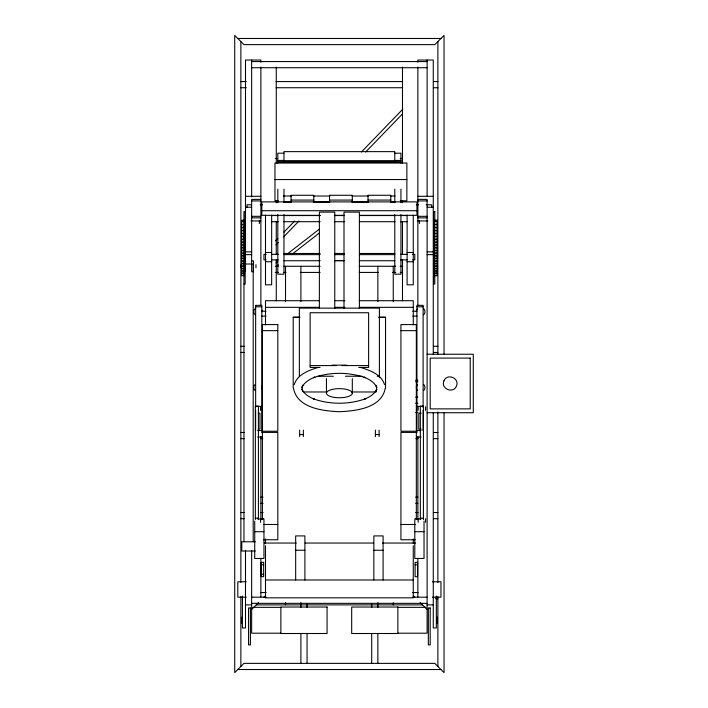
<?xml version="1.0" encoding="UTF-8"?>
<svg xmlns="http://www.w3.org/2000/svg" width="708" height="708" viewBox="0 0 708 708"><rect width="100%" height="100%" fill="white"/><g stroke="black" fill="none" stroke-linecap="round" stroke-linejoin="round"><path stroke-width="1.06" d="M385.24 388.285C381.585 408.162 355.823 410.994 339.38 411.72C322.936 410.994 297.174 408.162 293.51 388.285M294.209 384.603C297.431 374.399 308.626 370.399 317.936 367.496M275.492 240.879L277.793 238.499M283.926 232.144L294.67 221.038M361.399 152.008L402.817 109.156M275.934 244.844L278.235 242.463M283.607 236.906L298.944 221.038M365.682 152.008L402.498 113.917M251.65 609.5L258.57 602.57M263.96 597.18L265.5 595.64M275.925 262.88L277.66 261.526M287.244 254.084L319.458 229.02M276.58 266.27L278.324 264.916M292.254 254.084L319.246 233.082M331.928 365.142L346.823 365.142M237.799 38.48L440.96 38.48M251.65 61.569L427.11 61.569M251.65 67.72L427.11 67.72M240.87 81.57L246.375 81.57M276.093 81.57L402.666 81.57M433.482 81.57L437.88 81.57M240.87 87.73L246.375 87.73M276.093 87.73L402.666 87.73M433.482 87.73L437.88 87.73M283.97 153.202L277.81 153.202L277.81 163.097M394.79 153.202L400.94 153.202L400.94 163.097M275.253 158.53L277.465 158.53M400.188 158.53L402.392 158.53M277.81 160.442L283.97 160.442M394.79 160.442L400.94 160.442M283.97 160.645L394.79 160.645M277.81 161.76L400.94 161.76M277.81 162.362L400.94 162.362M274.969 179.549L406.87 179.549M283.536 196.019L291.262 196.019M313.325 196.019L329.884 196.019M351.956 196.019L368.505 196.019M390.577 196.019L394.993 196.019M245.49 196.302L260.88 196.302M417.87 196.302L433.269 196.302M260.88 199.382L251.65 199.382L251.65 271.713L253.491 271.713L253.491 260.942L251.305 260.942M417.87 199.382L427.11 199.382L427.11 633.2L397.869 633.2M291.05 200.072L313.83 200.072M329.53 200.072L352.31 200.072M368.01 200.072L390.789 200.072M251.65 200.922L260.88 200.922M278.262 200.798L274.969 200.798L274.969 163.044L406.87 163.044L406.87 200.798L400.277 200.798M417.87 200.922L427.11 200.922M283.536 202.019L291.262 202.019M313.325 202.019L329.884 202.019M351.956 202.019L368.505 202.019M390.577 202.019L394.993 202.019M251.455 204.78L247.03 204.78L247.03 207.462M260.305 204.78L262.518 204.78M416.242 204.78L418.455 204.78M426.198 204.78L431.73 204.78L431.73 207.462M245.49 207.232L251.65 207.232M427.11 207.232L433.269 207.232M261.81 210.71L416.95 210.71M320.122 215.338L261.81 215.338L261.81 201.895L416.95 201.895L416.95 215.338L359.735 215.338M334.424 215.338L344.327 215.338M271.66 215.551L278.262 215.551M283.766 215.551L320.104 215.551M334.424 215.551L344.336 215.551M359.752 215.551L394.984 215.551M400.489 215.551L407.1 215.551M251.65 216.312L260.88 216.312M417.87 216.312L427.11 216.312M251.65 217.852L260.88 217.852M417.87 217.852L427.11 217.852M250.986 220.931L260.88 220.931M417.87 220.931L427.765 220.931M241.8 221.462L244.26 221.462M434.5 221.462L436.96 221.462M271.66 221.71L278.262 221.71M283.766 221.71L320.104 221.71M334.424 221.71L344.336 221.71M359.752 221.71L394.984 221.71M400.489 221.71L407.1 221.71M241.8 224.507L244.26 224.524M434.5 224.524L436.96 224.507M241.8 227.542L244.26 227.551M434.5 227.542L436.96 227.551M241.8 230.534L244.26 230.551M434.5 230.534L436.96 230.551M241.8 233.507L244.26 233.498M434.5 233.498L436.96 233.507M241.8 236.419L244.26 236.437M434.5 236.419L436.96 236.437M241.8 239.322L244.26 239.304M434.5 239.304L436.96 239.322M241.8 242.171L244.26 242.163M434.5 242.171L436.96 242.163M241.8 244.977L244.26 244.986M434.5 244.977L436.96 244.986M241.8 247.765L244.26 247.747M434.5 247.747L436.96 247.765M241.8 250.49L244.26 250.499M434.5 250.499L436.96 250.49M245.49 251.853L251.65 251.853M427.11 251.853L433.269 251.853M265.5 252.491L271.66 252.491M407.1 252.491L413.26 252.491M241.8 253.19L244.26 253.199M434.5 253.199L436.96 253.19M283.97 253.482L320.175 253.482M334.441 253.482L344.318 253.482M359.673 253.482L394.79 253.482M266.164 254.34L263.96 254.34L263.96 259.88L266.164 259.88M271.668 254.34L278.271 254.34M400.48 254.34L407.091 254.34M412.596 254.34L414.799 254.34L414.799 259.88L412.596 259.88M245.49 254.632L251.65 254.632M283.97 254.632L320.175 254.632M334.441 254.632L344.318 254.632M359.673 254.632L394.79 254.632M427.11 254.632L433.269 254.632M241.8 255.845L244.26 255.862M434.5 255.862L436.96 255.845M241.8 258.473L244.26 258.473M434.5 258.473L436.96 258.473M241.8 258.482L244.26 258.482M434.5 258.482L436.96 258.482M271.668 259.88L278.271 259.88M400.48 259.88L407.091 259.88M334.76 260.553L344 260.553M283.97 260.739L320.175 260.739M334.441 260.739L344.318 260.739M359.673 260.739L394.79 260.739M241.8 261.048L244.26 261.066M434.5 261.048L436.96 261.066M265.5 261.73L271.66 261.73M407.1 261.73L413.26 261.73M241.8 263.597L244.26 263.606M434.5 263.597L436.96 263.606M244.977 264.013L253.19 264.013L253.19 541.77M241.8 266.111L244.26 266.093M434.5 266.093L436.96 266.111M275.253 266.27L278.297 266.27M283.802 266.27L320.113 266.27M359.275 266.27L395.763 266.27M400.188 266.27L402.666 266.27M241.8 268.571L244.26 268.553M434.5 268.553L436.96 268.571M241.8 270.978L244.26 270.987M434.5 270.978L436.96 270.987M275.253 272.43L278.297 272.43M283.802 272.43L285.997 272.43M300.307 272.43L320.113 272.43M359.275 272.43L378.453 272.43M392.444 272.43L395.763 272.43M400.188 272.43L402.666 272.43M243.95 284.023L245.18 284.023L245.18 211.603L243.95 211.603L243.95 541.77M319.529 300.714L265.5 300.714L265.5 324.928M334.964 300.714L344.893 300.714M359.23 300.714L413.26 300.714L413.26 324.928M255.65 306.785L261.81 306.785M416.95 306.785L423.11 306.785M265.5 307.334L319.529 307.334M334.964 307.334L344.893 307.334M359.23 307.334L413.26 307.334M261.756 311.201L266.022 311.201M412.737 311.201L416.994 311.201M261.756 316.131L266.022 316.131M412.737 316.131L416.994 316.131M299.803 317.113L293.201 317.113L293.201 387.842M378.957 317.113L385.55 317.113L385.55 387.842M293.201 317.388L299.803 317.388M378.957 317.388L385.55 317.388M262.42 330.654L277.81 330.654M400.94 330.654L416.331 330.654M240.87 346.3L244.171 346.3M433.482 346.3L437.88 346.3M240.87 352.46L244.171 352.46M433.482 352.46L437.88 352.46M427.11 354.239L473.28 354.239L473.28 412.729L427.11 412.729M310.131 365.576L336.619 365.576M342.141 365.576L368.62 365.576M320.069 367.425L310.131 367.425L310.131 312.732L368.62 312.732L368.62 367.425L358.69 367.425M317.998 376.24L333.344 376.24M345.407 376.24L361.85 376.24M377.205 376.24L379.399 376.24M415.676 380.169L417.87 380.169M415.667 381.701L417.87 381.701M303.75 391.975L326.769 391.975M351.982 391.975L376.107 391.975M415.667 397.099L417.87 397.099M415.667 403.25L417.87 403.25M255.65 406.33L261.81 406.33M416.95 406.33L423.11 406.33M415.667 412.49L417.87 412.49M258.314 413.18L259.96 413.18L259.96 429.154L258.314 429.154M421.26 413.18L418.8 413.18L418.8 429.154L421.26 429.154M257.703 430.535L261.81 430.535M416.95 430.535L421.056 430.535M240.87 432.5L244.171 432.5M433.482 432.5L437.88 432.5M299.67 434.544L303.36 434.544M375.39 434.544L379.09 434.544M257.703 437.013L261.81 437.013M416.95 437.013L421.056 437.013M240.87 438.65L244.171 438.65M260.686 438.65L262.889 438.65M415.87 438.65L418.074 438.65M433.482 438.65L437.88 438.65M260.88 497.14L263.093 497.14M415.667 497.14L417.87 497.14M260.88 503.3L263.093 503.3M415.667 503.3L417.87 503.3M240.87 512.53L244.171 512.53M260.686 512.53L263.093 512.53M415.667 512.53L418.074 512.53M433.482 512.53L437.88 512.53M255.34 518.159L258.42 518.159M420.34 518.159L423.411 518.159M240.87 518.69L244.171 518.69M260.88 518.69L263.093 518.69M415.667 518.69L417.87 518.69M433.482 518.69L437.88 518.69M257.8 518.964L263.96 518.964L263.96 558.47L254.73 558.47L254.73 521.088M420.95 518.964L414.799 518.964L414.799 558.47L424.03 558.47L424.03 521.088M263.518 524.486L277.81 524.486M400.94 524.486L415.233 524.486M254.73 531.708L263.96 531.708M414.799 531.708L424.03 531.708M263.518 539.761L277.81 539.761L277.81 432.402L262.42 432.402L262.42 518.999M415.233 539.761L400.94 539.761L400.94 432.402L416.331 432.402L416.331 518.999M255.34 541.77L241.8 541.77L241.8 551.01L255.34 551.01M264.252 543.045L296.289 543.045M305.13 543.045L373.629 543.045M382.462 543.045L415.614 543.045M295.67 550.249L304.9 550.249M373.851 550.249L383.09 550.249M261.19 564.763L263.65 564.763M415.1 564.763L417.57 564.763M261.19 574.259L263.65 574.259M265.5 579.985L413.26 579.985M246.322 581.79L237.799 581.79L237.799 597.18L246.322 597.18M432.438 581.79L440.96 581.79L440.96 597.18L432.438 597.18M260.686 592.569L266.19 592.569M412.569 592.569L418.074 592.569M251.65 597.18L265.996 597.18M412.764 597.18L427.11 597.18M435.685 598.72L437.88 598.72M251.65 603.34L427.11 603.34M245.49 604.88L251.65 604.88M256.269 604.88L422.49 604.88M427.11 604.88L433.269 604.88M252.729 607.34L280.89 607.34M397.869 607.34L426.021 607.34M280.89 633.2L251.65 633.2L251.65 550.479M237.799 669.52L440.96 669.52M360.823 367.496C370.125 370.399 381.329 374.399 384.55 384.603M413.26 595.64L414.799 597.18M420.18 602.57L427.11 609.5M444.04 354L444.04 35.4L434.8 44.631L243.95 44.631L234.72 35.4L234.72 672.6L243.95 663.369L434.8 663.369L444.04 672.6L444.04 412.631M437.88 41.56L437.88 354.549M437.88 412.065L437.88 582.392M437.88 596.667L437.88 666.44M437.27 617.19L437.27 623.35M436.34 596.083L436.34 627.969L433.269 627.969L433.269 412.578M433.269 354.407L433.269 60.03L417.87 60.03L417.87 62.233M427.11 60.03L427.11 196.01M425.57 406.773L425.57 410.348M425.57 518.725L425.57 522.292M423.411 519.566L423.411 406.206L420.34 406.206L420.34 519.566M423.11 407.392L423.11 305.343L416.95 305.343L416.95 432.694M423.11 410.375L423.11 430.57M419.41 220.79L419.41 223.56M418.18 406.773L418.18 410.348M418.18 518.725L418.18 522.292M417.87 67.074L417.87 305.29M417.87 436.756L417.87 519.61M417.87 558.276L417.87 596.95M413.26 215.108L413.26 284.811L407.1 284.811L407.1 215.108M413.26 538.974L413.26 543.532M413.26 545.726L413.26 597.826L265.5 597.826L265.5 545.726M402.48 67.074L402.48 162.99M402.48 200.47L402.48 202.674M402.48 221.418L402.48 254.491M402.48 260.004L402.48 300.794M400.94 189.151L400.94 202.665M400.94 214.551L400.94 274.191L394.79 274.191L394.79 214.551M394.79 162.008L394.79 151.636L283.97 151.636L283.97 162.008M394.79 189.151L394.79 202.408M393.25 266.27L393.25 301.564M393.25 602.676L393.25 604.88M390.789 202.258L390.789 195.266L368.01 195.266L368.01 202.258M383.09 579.985L383.09 535.912L373.851 535.912L373.851 579.985M379.399 377.691L379.399 308.122L299.36 308.122L299.36 376.594M379.09 430.119L379.09 436.597M377.86 266.27L377.86 301.564M377.86 602.676L377.86 607.491M377.86 633.784L377.86 663.369M375.39 430.119L375.39 436.597M371.7 604.198L371.7 607.491M371.7 633.784L371.7 663.369M359.39 308.573L359.39 212.126L344 212.126L344 308.573M352.31 202.258L352.31 195.266L329.53 195.266L329.53 202.258M352.31 378.621L352.31 393.197A12.93 4.549 0 0 1 332.91 397.135A12.93 4.549 0 0 1 332.91 389.258A12.93 4.549 0 0 1 352.31 393.197M334.76 308.573L334.76 212.126L319.37 212.126L319.37 308.573M326.45 378.621L326.45 393.197M313.83 202.258L313.83 195.266L291.05 195.266L291.05 202.258M307.06 604.198L307.06 607.491M307.06 633.784L307.06 663.369M304.9 579.985L304.9 535.912L295.67 535.912L295.67 579.985M303.36 430.119L303.36 436.597M300.9 266.27L300.9 301.564M300.9 602.676L300.9 607.491M300.9 633.784L300.9 663.369M299.67 430.119L299.67 436.597M285.51 266.27L285.51 301.564M285.51 602.676L285.51 604.88M283.97 189.151L283.97 202.408M283.97 214.551L283.97 274.191L277.81 274.191L277.81 214.551M277.81 189.151L277.81 202.665M276.27 67.074L276.27 162.99M276.27 200.47L276.27 202.674M276.27 221.418L276.27 254.491M276.27 260.004L276.27 300.794M271.66 215.108L271.66 284.811L265.5 284.811L265.5 215.108M265.5 538.974L265.5 543.532M261.81 432.694L261.81 305.343L255.65 305.343L255.65 407.392M260.88 62.233L260.88 60.03L245.49 60.03L245.49 271.713M260.88 67.074L260.88 305.29M260.88 436.5L260.88 519.61M260.88 558.276L260.88 596.95M260.571 406.773L260.571 410.348M260.571 518.725L260.571 522.292M259.34 220.79L259.34 223.56M258.42 519.566L258.42 406.206L255.34 406.206L255.34 519.566M255.96 264.633L255.96 267.712M255.65 410.375L255.65 430.57M251.65 60.03L251.65 196.842M245.49 550.479L245.49 627.969L242.41 627.969L242.41 596.083M241.49 617.19L241.49 623.35M241.18 264.633L241.18 267.712M240.87 41.56L240.87 582.392M240.87 596.667L240.87 666.44M423.694 308.688A4.31 4.31 0 0 1 423.694 314.786M416.331 311.741A4.31 4.31 0 0 1 417.596 308.688M423.694 384.471A4.31 4.31 0 0 1 423.694 390.568M417.596 390.568A4.31 4.31 0 0 1 417.596 384.471M255.066 314.786A4.31 4.31 0 0 1 255.066 308.688M262.093 310.086A4.31 4.31 0 0 1 262.42 311.741M262.093 385.869A4.31 4.31 0 0 1 262.093 389.17M255.066 390.568A4.31 4.31 0 0 1 255.066 384.471M302.697 385.294L302.13 388.285L302.697 391.267L301.882 389.09C304.29 394.427 309.75 397.347 314.91 399.507L313.52 398.878C330.07 404.684 348.69 404.684 365.231 398.878L363.85 399.507C369.001 397.347 374.461 394.427 376.868 389.09L376.063 391.267L376.629 388.285L376.063 385.294L376.868 387.48C374.461 382.143 369.001 379.223 363.85 377.063L365.231 377.691C348.69 371.886 330.07 371.886 313.52 377.691L314.91 377.063C309.75 379.223 304.29 382.143 301.882 387.48L302.697 385.294M443.943 380.886C440.429 388.798 453.341 394.152 456.456 386.072C459.961 378.161 447.049 372.815 443.943 380.886M434.8 211.603L433.57 211.603L433.57 284.023L434.8 284.023L434.8 211.603M244.26 220.215L241.8 220.215L241.8 275.704L244.26 275.704L244.26 220.215M436.96 220.215L434.5 220.215L434.5 275.704L436.96 275.704L436.96 220.215M244.26 273.359L241.8 273.359L244.26 273.368M436.96 273.359L434.5 273.359L436.96 273.368M277.81 324.583L262.42 324.583L262.42 431.225L277.81 431.225L277.81 324.583M416.331 324.583L400.94 324.583L400.94 431.225L416.331 431.225L416.331 324.583M470.2 358.089L430.19 358.089L430.19 408.879L470.2 408.879L470.2 358.089M263.65 562.373L261.19 562.373L261.19 576.657L263.65 576.657L263.65 562.373M417.57 562.373L415.1 562.373L415.1 576.657L417.57 576.657L417.57 562.373M327.069 607.03L280.89 607.03L280.89 633.51L327.069 633.51L327.069 607.03M397.869 607.03L351.69 607.03L351.69 633.51L397.869 633.51L397.869 607.03M250.42 607.96L248.57 607.96L248.57 644.9L250.42 644.9L250.42 607.96M430.19 607.96L428.34 607.96L428.34 644.9L430.19 644.9L430.19 607.96"/></g></svg>
